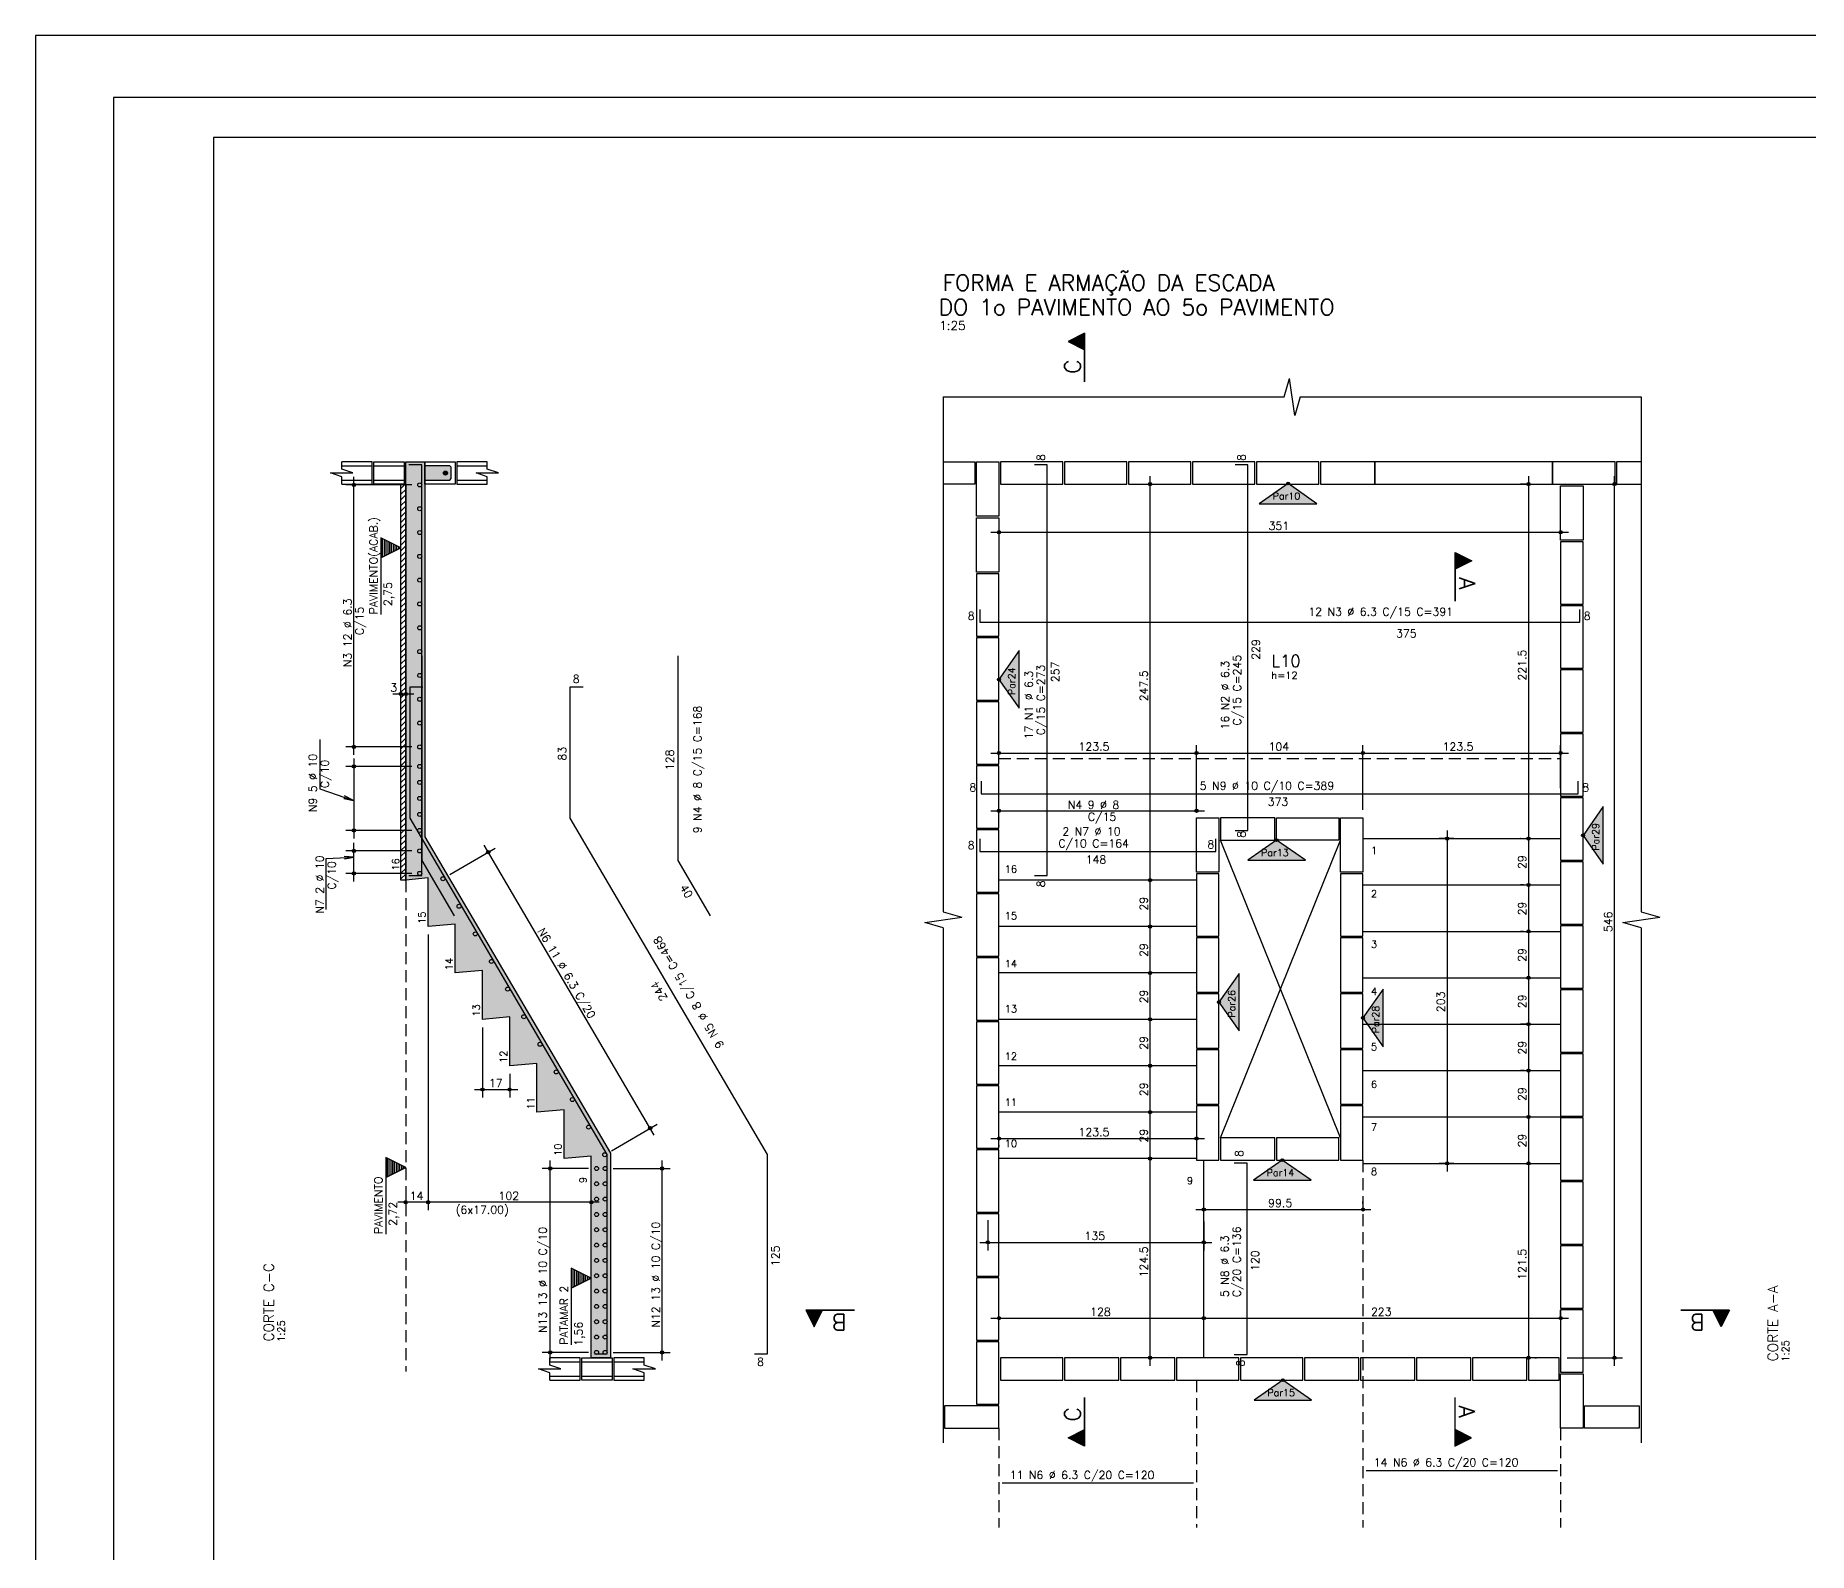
# Model space of a CAD drawing. Extents: x -1.9 to 86.1, y -1.6 to 61.
# Drawn here: x -1.95 to 42.37, y 23.02 to 60.95 of the extents above; entities that cross this region are included whole.
import ezdxf

# ---------------------------------------------------------------- set-up
doc = ezdxf.new("R2010")
doc.units = 0
doc.header["$MEASUREMENT"] = 0
doc.linetypes.add('ESTILO_TQS_0001', pattern=[0.45, 0.3, -0.15])
doc.linetypes.add('HIDDEN', pattern=[9.525, 6.35, -3.175])
doc.layers.get('Defpoints').update_dxf_attribs({"linetype": 'CONTINUOUS'})
for name, color, linetype in [('ARQ_FOLHA', 7, 'CONTINUOUS'), ('PENA_01', 1, 'CONTINUOUS'), ('PENA_02', 2, 'CONTINUOUS'), ('PENA_03', 3, 'CONTINUOUS'), ('PENA_04', 4, 'CONTINUOUS'), ('PENA_05', 5, 'CONTINUOUS'), ('PENA_06', 6, 'CONTINUOUS'), ('PENA_10', 253, 'CONTINUOUS'), ('PENA_23', 50, 'CONTINUOUS')]:
    doc.layers.add(name, color=color, linetype=linetype)
doc.styles.get("Standard").update_dxf_attribs({"font": 'ROMANS.SHX'})

msp = doc.modelspace()

# ---------------------------------------------------------------- linework, layer by layer
at = {"layer": 'ARQ_FOLHA', "color": 1}
for points in [[(0, 0), (84.1, 0), (84.1, 59.4), (0, 59.4)], [(2.5, 1), (83.1, 1), (83.1, 58.4), (2.5, 58.4)]]:
    msp.add_lwpolyline(points, close=True, dxfattribs=at)
at = {"layer": 'Defpoints', "color": 8, "linetype": 'HIDDEN', "ltscale": 100}
msp.add_lwpolyline([(-1.95, 60.95), (-1.95, -1.55), (86.05, -1.55), (86.05, 60.95)], close=True, dxfattribs=at)
at = {"layer": 'PENA_01', "linetype": 'Continuous'}
for p, q in [((20.742, 50.294), (21.534, 50.294)), ((21.534, 50.294), (21.534, 49.734)), ((37.574, 50.294), (37.574, 49.734)), ((38.189, 50.294), (37.574, 50.294)), ((7.455, 49.715), (5.811, 49.715)), ((6.011, 42.963), (6.011, 49.915)), ((21.534, 49.734), (20.742, 49.734)), ((25.913, 39.633), (25.913, 49.934)), ((35.333, 49.734), (35.172, 49.734)), ((35.372, 49.934), (35.372, 40.673)), ((36.174, 49.734), (37.721, 49.734)), ((37.521, 27.694), (37.521, 49.934)), ((37.574, 49.734), (38.189, 49.734)), ((21.934, 48.531), (36.374, 48.531)), ((6.985, 44.487), (7.505, 44.487)), ((7.185, 44.677), (7.185, 44.687)), ((7.305, 44.679), (7.305, 44.687)), ((7.455, 43.163), (5.811, 43.163)), ((21.934, 43.011), (27.274, 43.011)), ((22.134, 42.934), (22.134, 43.211)), ((26.874, 43.011), (31.434, 43.011)), ((27.074, 41.594), (27.074, 43.211)), ((27.074, 41.594), (27.074, 43.211)), ((31.034, 43.011), (36.374, 43.011)), ((31.234, 41.594), (31.234, 43.211)), ((31.234, 41.594), (31.234, 43.211)), ((36.174, 42.134), (36.174, 43.211)), ((7.455, 42.676), (5.811, 42.676)), ((6.011, 42.876), (6.011, 40.876)), ((22.134, 41.704), (22.134, 41.768)), ((27.074, 41.704), (27.074, 41.768)), ((21.934, 41.568), (27.274, 41.568)), ((7.455, 41.076), (5.811, 41.076)), ((33.504, 40.873), (33.138, 40.873)), ((33.338, 41.073), (33.338, 32.553)), ((35.182, 40.873), (35.172, 40.873)), ((35.182, 40.873), (35.172, 40.873)), ((35.372, 41.073), (35.372, 39.513)), ((7.455, 40.563), (5.811, 40.563)), ((6.011, 39.803), (6.011, 40.763)), ((8.407, 39.972), (9.541, 40.636)), ((13.516, 33.461), (9.267, 40.708)), ((7.455, 40.003), (5.811, 40.003)), ((25.913, 38.473), (25.913, 40.033)), ((35.372, 39.913), (35.372, 38.353)), ((35.249, 39.713), (35.172, 39.713)), ((35.249, 39.713), (35.172, 39.713)), ((25.913, 37.313), (25.913, 38.873)), ((35.372, 38.753), (35.372, 37.193)), ((7.865, 38.473), (7.865, 31.582)), ((35.249, 38.553), (35.172, 38.553)), ((35.249, 38.553), (35.172, 38.553)), ((25.913, 36.153), (25.913, 37.713)), ((35.372, 37.593), (35.372, 36.033)), ((35.509, 37.393), (35.572, 37.393)), ((35.509, 37.393), (35.572, 37.393)), ((25.913, 34.993), (25.913, 36.553)), ((35.372, 36.433), (35.372, 34.873)), ((9.225, 36.153), (9.225, 34.4)), ((35.376, 36.233), (35.172, 36.233)), ((35.376, 36.233), (35.172, 36.233)), ((25.913, 33.833), (25.913, 35.393)), ((35.261, 35.073), (35.172, 35.073)), ((35.261, 35.073), (35.172, 35.073)), ((35.372, 35.273), (35.372, 33.713)), ((9.025, 34.6), (10.105, 34.6)), ((9.905, 34.993), (9.905, 34.4)), ((25.913, 32.673), (25.913, 34.233)), ((12.453, 33.07), (13.587, 33.735)), ((35.372, 34.113), (35.372, 32.553)), ((35.56, 33.913), (35.572, 33.913)), ((35.56, 33.913), (35.572, 33.913)), ((21.934, 33.374), (27.274, 33.374)), ((27.074, 33.314), (27.074, 33.174)), ((10.918, 27.829), (10.918, 32.825)), ((13.715, 27.829), (13.715, 32.825)), ((22.134, 33.204), (22.134, 33.174)), ((25.913, 27.694), (25.913, 33.073)), ((35.372, 32.953), (35.372, 27.694)), ((11.875, 32.625), (10.718, 32.625)), ((12.49, 32.625), (13.915, 32.625)), ((33.504, 32.753), (33.138, 32.753)), ((35.496, 32.753), (35.572, 32.753)), ((35.496, 32.753), (35.572, 32.753)), ((7.305, 32.028), (7.305, 31.582)), ((7.865, 32.065), (7.865, 31.582)), ((11.945, 31.471), (11.945, 31.982)), ((8.065, 31.782), (7.105, 31.782)), ((12.145, 31.782), (7.665, 31.782)), ((27.054, 31.6), (31.434, 31.6)), ((27.254, 31.704), (27.254, 31.8)), ((31.234, 31.747), (31.234, 31.8)), ((21.854, 31.334), (21.854, 30.578)), ((27.254, 31.304), (27.254, 30.578)), ((21.654, 30.778), (27.454, 30.778)), ((21.934, 28.883), (27.454, 28.883)), ((22.134, 28.534), (22.134, 29.083)), ((27.054, 28.883), (36.374, 28.883)), ((27.254, 28.735), (27.254, 29.083)), ((27.254, 28.735), (27.254, 29.083)), ((36.174, 28.934), (36.174, 29.083)), ((11.875, 28.029), (10.718, 28.029)), ((12.49, 28.029), (13.915, 28.029)), ((35.534, 27.894), (35.572, 27.894)), ((36.334, 27.894), (37.721, 27.894))]:
    msp.add_line(p, q, dxfattribs=at)
at = {"layer": 'PENA_01', "linetype": 'ESTILO_TQS_0001'}
for p, q in [((22.134, 42.874), (36.174, 42.874)), ((7.305, 39.833), (7.305, 27.549)), ((31.234, 32.835), (31.234, 23.649)), ((27.074, 27.335), (27.074, 23.649)), ((22.134, 26.135), (22.134, 23.649)), ((36.174, 26.135), (36.174, 23.649))]:
    msp.add_line(p, q, dxfattribs=at)
at = {"layer": 'PENA_01', "linetype": 'Continuous'}
for points in [[(12.425, 33.004), (12.425, 27.894), (11.945, 27.894), (11.945, 32.933), (11.265, 32.873), (11.265, 34.093), (10.585, 34.033), (10.585, 35.253), (9.905, 35.193), (9.905, 36.413), (9.225, 36.353), (9.225, 37.573), (8.545, 37.513), (8.545, 38.733), (7.865, 38.673), (7.865, 39.893), (7.305, 39.833), (7.305, 50.294), (7.785, 50.294), (7.785, 40.919), (12.425, 33.004)], [(22.134, 50.294), (22.134, 48.934), (21.574, 48.934), (21.574, 50.294), (22.134, 50.294)], [(22.174, 49.734), (23.734, 49.734), (23.734, 50.294), (22.174, 50.294), (22.174, 49.734)], [(23.774, 49.734), (25.334, 49.734), (25.334, 50.294), (23.774, 50.294), (23.774, 49.734)], [(25.374, 49.734), (26.934, 49.734), (26.934, 50.294), (25.374, 50.294), (25.374, 49.734)], [(26.974, 49.734), (28.534, 49.734), (28.534, 50.294), (26.974, 50.294), (26.974, 49.734)], [(28.574, 49.734), (30.134, 49.734), (30.134, 50.294), (28.574, 50.294), (28.574, 49.734)], [(30.174, 49.734), (31.534, 49.734), (31.534, 50.294), (30.174, 50.294), (30.174, 49.734)], [(31.534, 49.734), (35.974, 49.734), (35.974, 50.294), (31.534, 50.294), (31.534, 49.734)], [(35.974, 49.734), (37.534, 49.734), (37.534, 50.294), (35.974, 50.294), (35.974, 49.734)], [(36.174, 48.334), (36.174, 49.694), (36.734, 49.694), (36.734, 48.334), (36.174, 48.334)], [(22.134, 48.894), (22.134, 47.534), (21.574, 47.534), (21.574, 48.894), (22.134, 48.894)], [(36.734, 46.734), (36.734, 48.294), (36.174, 48.294), (36.174, 46.734), (36.734, 46.734)], [(22.134, 45.934), (22.134, 47.494), (21.574, 47.494), (21.574, 45.934), (22.134, 45.934)], [(36.734, 45.134), (36.734, 46.694), (36.174, 46.694), (36.174, 45.134), (36.734, 45.134)], [(22.134, 44.334), (22.134, 45.894), (21.574, 45.894), (21.574, 44.334), (22.134, 44.334)], [(36.734, 43.534), (36.734, 45.094), (36.174, 45.094), (36.174, 43.534), (36.734, 43.534)], [(22.134, 42.734), (22.134, 44.294), (21.574, 44.294), (21.574, 42.734), (22.134, 42.734)], [(36.734, 41.934), (36.734, 43.494), (36.174, 43.494), (36.174, 41.934), (36.734, 41.934)], [(22.134, 41.134), (22.134, 42.694), (21.574, 42.694), (21.574, 41.134), (22.134, 41.134)], [(36.734, 40.334), (36.734, 41.894), (36.174, 41.894), (36.174, 40.334), (36.734, 40.334)], [(27.634, 41.394), (27.634, 40.034), (27.074, 40.034), (27.074, 41.394), (27.634, 41.394)], [(29.034, 41.394), (27.674, 41.394), (27.674, 40.834), (29.034, 40.834), (29.034, 41.394)], [(29.074, 41.394), (30.634, 41.394), (30.634, 40.834), (29.074, 40.834), (29.074, 41.394)], [(31.234, 41.394), (31.234, 40.034), (30.674, 40.034), (30.674, 41.394), (31.234, 41.394)], [(22.134, 39.534), (22.134, 41.094), (21.574, 41.094), (21.574, 39.534), (22.134, 39.534)], [(27.634, 38.434), (27.634, 39.994), (27.074, 39.994), (27.074, 38.434), (27.634, 38.434)], [(31.234, 38.434), (31.234, 39.994), (30.674, 39.994), (30.674, 38.434), (31.234, 38.434)], [(36.734, 38.734), (36.734, 40.294), (36.174, 40.294), (36.174, 38.734), (36.734, 38.734)], [(22.134, 37.934), (22.134, 39.494), (21.574, 39.494), (21.574, 37.934), (22.134, 37.934)], [(36.734, 37.134), (36.734, 38.694), (36.174, 38.694), (36.174, 37.134), (36.734, 37.134)], [(27.634, 37.034), (27.634, 38.394), (27.074, 38.394), (27.074, 37.034), (27.634, 37.034)], [(31.234, 37.034), (31.234, 38.394), (30.674, 38.394), (30.674, 37.034), (31.234, 37.034)], [(22.134, 36.334), (22.134, 37.894), (21.574, 37.894), (21.574, 36.334), (22.134, 36.334)], [(27.634, 35.634), (27.634, 36.994), (27.074, 36.994), (27.074, 35.634), (27.634, 35.634)], [(31.234, 35.634), (31.234, 36.994), (30.674, 36.994), (30.674, 35.634), (31.234, 35.634)], [(36.734, 35.534), (36.734, 37.094), (36.174, 37.094), (36.174, 35.534), (36.734, 35.534)], [(22.134, 34.734), (22.134, 36.294), (21.574, 36.294), (21.574, 34.734), (22.134, 34.734)], [(27.634, 34.234), (27.634, 35.594), (27.074, 35.594), (27.074, 34.234), (27.634, 34.234)], [(31.234, 34.234), (31.234, 35.594), (30.674, 35.594), (30.674, 34.234), (31.234, 34.234)], [(36.734, 33.934), (36.734, 35.494), (36.174, 35.494), (36.174, 33.934), (36.734, 33.934)], [(22.134, 33.134), (22.134, 34.694), (21.574, 34.694), (21.574, 33.134), (22.134, 33.134)], [(27.634, 32.834), (27.634, 34.194), (27.074, 34.194), (27.074, 32.834), (27.634, 32.834)], [(31.234, 32.834), (31.234, 34.194), (30.674, 34.194), (30.674, 32.834), (31.234, 32.834)], [(36.734, 32.334), (36.734, 33.894), (36.174, 33.894), (36.174, 32.334), (36.734, 32.334)], [(29.034, 33.394), (27.674, 33.394), (27.674, 32.834), (29.034, 32.834), (29.034, 33.394)], [(29.074, 32.834), (30.634, 32.834), (30.634, 33.394), (29.074, 33.394), (29.074, 32.834)], [(22.134, 31.534), (22.134, 33.094), (21.574, 33.094), (21.574, 31.534), (22.134, 31.534)], [(36.734, 30.734), (36.734, 32.294), (36.174, 32.294), (36.174, 30.734), (36.734, 30.734)], [(22.134, 29.934), (22.134, 31.494), (21.574, 31.494), (21.574, 29.934), (22.134, 29.934)], [(36.734, 29.134), (36.734, 30.694), (36.174, 30.694), (36.174, 29.134), (36.734, 29.134)], [(22.134, 28.334), (22.134, 29.894), (21.574, 29.894), (21.574, 28.334), (22.134, 28.334)], [(36.734, 27.534), (36.734, 29.094), (36.174, 29.094), (36.174, 27.534), (36.734, 27.534)], [(22.134, 26.734), (22.134, 28.294), (21.574, 28.294), (21.574, 26.734), (22.134, 26.734)], [(22.174, 27.334), (23.734, 27.334), (23.734, 27.894), (22.174, 27.894), (22.174, 27.334)], [(23.774, 27.334), (25.134, 27.334), (25.134, 27.894), (23.774, 27.894), (23.774, 27.334)], [(25.174, 27.334), (26.534, 27.334), (26.534, 27.894), (25.174, 27.894), (25.174, 27.334)], [(26.574, 27.334), (28.134, 27.334), (28.134, 27.894), (26.574, 27.894), (26.574, 27.334)], [(28.174, 27.334), (29.734, 27.334), (29.734, 27.894), (28.174, 27.894), (28.174, 27.334)], [(29.774, 27.334), (31.134, 27.334), (31.134, 27.894), (29.774, 27.894), (29.774, 27.334)], [(31.174, 27.334), (32.534, 27.334), (32.534, 27.894), (31.174, 27.894), (31.174, 27.334)], [(32.574, 27.334), (33.934, 27.334), (33.934, 27.894), (32.574, 27.894), (32.574, 27.334)], [(33.974, 27.334), (35.334, 27.334), (35.334, 27.894), (33.974, 27.894), (33.974, 27.334)], [(35.374, 27.334), (36.134, 27.334), (36.134, 27.894), (35.374, 27.894), (35.374, 27.334)], [(36.174, 26.134), (36.174, 27.494), (36.734, 27.494), (36.734, 26.134), (36.174, 26.134)], [(22.134, 26.694), (20.774, 26.694), (20.774, 26.134), (22.134, 26.134), (22.134, 26.694)], [(38.134, 26.134), (36.774, 26.134), (36.774, 26.694), (38.134, 26.694), (38.134, 26.134)]]:
    msp.add_lwpolyline(points, dxfattribs=at)
at = {"layer": 'PENA_02', "linetype": 'Continuous'}
for points in [[(5.705, 49.734), (5.705, 49.92), (5.425, 50.014), (5.985, 50.014), (5.705, 50.107), (5.705, 50.294)], [(9.345, 49.734), (9.345, 49.92), (9.065, 50.014), (9.625, 50.014), (9.345, 50.107), (9.345, 50.294)], [(10.905, 27.334), (10.905, 27.52), (10.625, 27.614), (11.185, 27.614), (10.905, 27.707), (10.905, 27.894)], [(13.265, 27.334), (13.265, 27.52), (12.985, 27.614), (13.545, 27.614), (13.265, 27.707), (13.265, 27.894)]]:
    msp.add_lwpolyline(points, dxfattribs=at)
for centre, radius in [((6.011, 49.715), 0.0416), ((6.011, 49.715), 0.0208), ((25.913, 49.734), 0.04), ((25.913, 49.734), 0.02), ((35.372, 49.734), 0.04), ((35.372, 49.734), 0.02), ((37.521, 49.734), 0.04), ((37.521, 49.734), 0.02), ((22.134, 48.531), 0.04), ((22.134, 48.531), 0.02), ((36.174, 48.531), 0.04), ((36.174, 48.531), 0.02), ((7.185, 44.487), 0.04), ((7.185, 44.487), 0.02), ((7.305, 44.487), 0.04), ((7.305, 44.487), 0.02), ((6.011, 43.163), 0.0416), ((6.011, 43.163), 0.0208), ((22.134, 43.011), 0.04), ((22.134, 43.011), 0.02), ((27.074, 43.011), 0.04), ((27.074, 43.011), 0.04), ((27.074, 43.011), 0.02), ((27.074, 43.011), 0.02), ((31.234, 43.011), 0.04), ((31.234, 43.011), 0.04), ((31.234, 43.011), 0.02), ((31.234, 43.011), 0.02), ((36.174, 43.011), 0.04), ((36.174, 43.011), 0.02), ((6.011, 42.676), 0.0416), ((6.011, 42.676), 0.0208), ((22.134, 41.568), 0.0416), ((22.134, 41.568), 0.0208), ((27.074, 41.568), 0.0416), ((27.074, 41.568), 0.0208), ((6.011, 41.076), 0.0416), ((6.011, 41.076), 0.0208), ((33.338, 40.873), 0.04), ((33.338, 40.873), 0.02), ((35.372, 40.873), 0.04), ((35.372, 40.873), 0.04), ((35.372, 40.873), 0.02), ((35.372, 40.873), 0.02), ((6.011, 40.563), 0.0416), ((6.011, 40.563), 0.0208), ((9.369, 40.535), 0.0416), ((9.369, 40.535), 0.0208), ((6.011, 40.003), 0.0416), ((6.011, 40.003), 0.0208), ((25.913, 39.833), 0.04), ((25.913, 39.833), 0.04), ((25.913, 39.833), 0.02), ((25.913, 39.833), 0.02), ((35.372, 39.713), 0.04), ((35.372, 39.713), 0.04), ((35.372, 39.713), 0.02), ((35.372, 39.713), 0.02), ((25.913, 38.673), 0.04), ((25.913, 38.673), 0.04), ((25.913, 38.673), 0.02), ((25.913, 38.673), 0.02), ((35.372, 38.553), 0.04), ((35.372, 38.553), 0.04), ((35.372, 38.553), 0.02), ((35.372, 38.553), 0.02), ((25.913, 37.513), 0.04), ((25.913, 37.513), 0.04), ((25.913, 37.513), 0.02), ((25.913, 37.513), 0.02), ((35.372, 37.393), 0.04), ((35.372, 37.393), 0.04), ((35.372, 37.393), 0.02), ((35.372, 37.393), 0.02), ((25.913, 36.353), 0.04), ((25.913, 36.353), 0.04), ((25.913, 36.353), 0.02), ((25.913, 36.353), 0.02), ((35.372, 36.233), 0.04), ((35.372, 36.233), 0.04), ((35.372, 36.233), 0.02), ((35.372, 36.233), 0.02), ((25.913, 35.193), 0.04), ((25.913, 35.193), 0.04), ((25.913, 35.193), 0.02), ((25.913, 35.193), 0.02), ((35.372, 35.073), 0.04), ((35.372, 35.073), 0.04), ((35.372, 35.073), 0.02), ((35.372, 35.073), 0.02), ((9.225, 34.6), 0.04), ((9.225, 34.6), 0.02), ((9.905, 34.6), 0.04), ((9.905, 34.6), 0.02), ((25.913, 34.033), 0.04), ((25.913, 34.033), 0.04), ((25.913, 34.033), 0.02), ((25.913, 34.033), 0.02), ((35.372, 33.913), 0.04), ((35.372, 33.913), 0.04), ((35.372, 33.913), 0.02), ((35.372, 33.913), 0.02), ((13.415, 33.634), 0.0416), ((13.415, 33.634), 0.0208), ((22.134, 33.374), 0.04), ((22.134, 33.374), 0.02), ((27.074, 33.374), 0.04), ((27.074, 33.374), 0.02), ((25.913, 32.873), 0.04), ((25.913, 32.873), 0.04), ((25.913, 32.873), 0.02), ((25.913, 32.873), 0.02), ((10.918, 32.625), 0.0416), ((10.918, 32.625), 0.0208), ((13.715, 32.625), 0.0416), ((13.715, 32.625), 0.0208), ((33.338, 32.753), 0.04), ((33.338, 32.753), 0.02), ((35.372, 32.753), 0.04), ((35.372, 32.753), 0.04), ((35.372, 32.753), 0.02), ((35.372, 32.753), 0.02), ((7.305, 31.782), 0.04), ((7.305, 31.782), 0.02), ((7.865, 31.782), 0.04), ((7.865, 31.782), 0.04), ((7.865, 31.782), 0.02), ((7.865, 31.782), 0.02), ((11.945, 31.782), 0.04), ((11.945, 31.782), 0.02), ((27.254, 31.6), 0.04), ((27.254, 31.6), 0.02), ((31.234, 31.6), 0.04), ((31.234, 31.6), 0.02), ((21.854, 30.778), 0.04), ((21.854, 30.778), 0.02), ((27.254, 30.778), 0.04), ((27.254, 30.778), 0.02), ((22.134, 28.883), 0.04), ((22.134, 28.883), 0.02), ((27.254, 28.883), 0.04), ((27.254, 28.883), 0.04), ((27.254, 28.883), 0.02), ((27.254, 28.883), 0.02), ((36.174, 28.883), 0.04), ((36.174, 28.883), 0.02), ((10.918, 28.029), 0.0416), ((10.918, 28.029), 0.0208), ((13.715, 28.029), 0.0416), ((13.715, 28.029), 0.0208), ((25.913, 27.894), 0.04), ((35.372, 27.894), 0.04), ((37.521, 27.894), 0.04), ((25.913, 27.894), 0.02), ((35.372, 27.894), 0.02), ((37.521, 27.894), 0.02)]:
    msp.add_circle(centre, radius, dxfattribs=at)
at = {"layer": 'PENA_03', "linetype": 'Continuous'}
for p, q in [((29.265, 51.912), (29.399, 52.373)), ((29.532, 51.45), (29.399, 52.373)), ((20.742, 51.912), (29.265, 51.912)), ((20.742, 51.912), (20.742, 39.039)), ((29.665, 51.912), (29.532, 51.45)), ((29.665, 51.912), (38.189, 51.912)), ((38.189, 51.912), (38.189, 39.039)), ((6.465, 50.294), (5.705, 50.294)), ((5.705, 50.194), (6.465, 50.194)), ((6.465, 49.734), (6.465, 50.294)), ((6.505, 50.194), (7.265, 50.194)), ((9.345, 50.294), (8.585, 50.294)), ((8.585, 50.294), (8.585, 49.734)), ((8.585, 50.194), (9.345, 50.194)), ((5.705, 49.834), (6.465, 49.834)), ((5.705, 49.734), (6.465, 49.734)), ((6.505, 49.834), (7.265, 49.834)), ((7.185, 49.625), (7.294, 49.734)), ((8.585, 49.834), (9.345, 49.834)), ((8.585, 49.734), (9.345, 49.734)), ((7.185, 49.483), (7.305, 49.603)), ((7.185, 49.342), (7.305, 49.462)), ((7.185, 49.2), (7.305, 49.32)), ((7.185, 49.059), (7.305, 49.179)), ((7.185, 48.917), (7.305, 49.037)), ((7.185, 48.776), (7.305, 48.896)), ((7.185, 48.635), (7.305, 48.755)), ((6.685, 48.394), (6.685, 46.474)), ((7.185, 48.144), (6.685, 48.394)), ((6.729, 47.916), (6.729, 48.371)), ((6.774, 47.938), (6.774, 48.349)), ((6.819, 47.96), (6.819, 48.327)), ((7.185, 48.493), (7.305, 48.613)), ((7.185, 48.352), (7.305, 48.472)), ((7.185, 48.21), (7.305, 48.33)), ((7.185, 48.144), (6.685, 47.894)), ((6.863, 47.983), (6.863, 48.304)), ((6.908, 48.005), (6.908, 48.282)), ((6.952, 48.027), (6.952, 48.26)), ((6.997, 48.05), (6.997, 48.237)), ((7.042, 48.072), (7.042, 48.215)), ((7.086, 48.094), (7.086, 48.193)), ((7.131, 48.116), (7.131, 48.171)), ((7.185, 48.069), (7.305, 48.189)), ((7.185, 47.927), (7.305, 48.047)), ((7.185, 47.786), (7.305, 47.906)), ((7.185, 47.645), (7.305, 47.765)), ((7.185, 47.503), (7.305, 47.623)), ((7.185, 47.362), (7.305, 47.482)), ((7.185, 47.22), (7.305, 47.34)), ((7.185, 47.079), (7.305, 47.199)), ((7.185, 46.938), (7.305, 47.058)), ((7.185, 46.796), (7.305, 46.916)), ((7.185, 46.655), (7.305, 46.775)), ((7.185, 46.513), (7.305, 46.633)), ((7.185, 46.372), (7.305, 46.492)), ((7.185, 46.23), (7.305, 46.35)), ((7.185, 46.089), (7.305, 46.209)), ((7.185, 45.948), (7.305, 46.068)), ((7.185, 45.806), (7.305, 45.926)), ((7.185, 45.665), (7.305, 45.785)), ((7.185, 45.523), (7.305, 45.643)), ((7.185, 45.382), (7.305, 45.502)), ((7.185, 45.24), (7.305, 45.36)), ((7.185, 45.099), (7.305, 45.219)), ((7.185, 44.958), (7.305, 45.078)), ((7.185, 44.816), (7.305, 44.936)), ((7.185, 44.675), (7.305, 44.795)), ((7.185, 44.533), (7.305, 44.653)), ((7.185, 44.392), (7.305, 44.512)), ((7.185, 44.25), (7.305, 44.37)), ((7.185, 44.109), (7.305, 44.229)), ((7.185, 43.968), (7.305, 44.088)), ((7.185, 43.826), (7.305, 43.946)), ((7.185, 43.685), (7.305, 43.805)), ((7.185, 43.543), (7.305, 43.663)), ((7.185, 43.402), (7.305, 43.522)), ((7.185, 43.261), (7.305, 43.381)), ((7.185, 43.119), (7.305, 43.239)), ((7.185, 42.978), (7.305, 43.098)), ((7.185, 42.836), (7.305, 42.956)), ((7.185, 42.695), (7.305, 42.815)), ((7.185, 42.553), (7.305, 42.673)), ((7.185, 42.412), (7.305, 42.532)), ((7.185, 42.271), (7.305, 42.391)), ((7.185, 42.129), (7.305, 42.249)), ((7.185, 41.988), (7.305, 42.108)), ((7.185, 41.846), (7.305, 41.966)), ((7.185, 41.705), (7.305, 41.825)), ((7.185, 41.563), (7.305, 41.683)), ((7.185, 41.422), (7.305, 41.542)), ((7.185, 41.281), (7.305, 41.401)), ((7.185, 41.139), (7.305, 41.259)), ((7.185, 40.998), (7.305, 41.118)), ((7.185, 40.856), (7.305, 40.976)), ((7.185, 40.715), (7.305, 40.835)), ((30.674, 33.394), (27.674, 40.834)), ((27.674, 33.394), (30.674, 40.832)), ((31.234, 40.873), (36.174, 40.873)), ((7.185, 40.574), (7.305, 40.694)), ((7.185, 40.432), (7.305, 40.552)), ((7.185, 40.291), (7.305, 40.411)), ((7.185, 40.149), (7.305, 40.269)), ((7.185, 40.008), (7.305, 40.128)), ((7.185, 39.866), (7.305, 39.986)), ((7.293, 39.833), (7.305, 39.845)), ((27.074, 39.833), (22.134, 39.833)), ((31.234, 39.713), (36.174, 39.713)), ((20.742, 39.039), (21.204, 38.905)), ((38.189, 39.039), (38.651, 38.905)), ((20.28, 38.772), (21.204, 38.905)), ((20.742, 38.639), (20.28, 38.772)), ((20.742, 38.639), (20.742, 25.765)), ((27.074, 38.673), (22.134, 38.673)), ((37.727, 38.772), (38.651, 38.905)), ((38.189, 38.639), (37.727, 38.772)), ((38.189, 38.639), (38.189, 25.765)), ((31.234, 38.553), (36.174, 38.553)), ((27.074, 37.513), (22.134, 37.513)), ((31.234, 37.393), (36.174, 37.393)), ((27.074, 36.353), (22.134, 36.353)), ((31.234, 36.233), (36.174, 36.233)), ((27.074, 35.193), (22.134, 35.193)), ((31.234, 35.073), (36.174, 35.073)), ((27.074, 34.033), (22.134, 34.033)), ((31.234, 33.913), (36.174, 33.913)), ((6.805, 32.902), (6.805, 30.982)), ((7.305, 32.652), (6.805, 32.902)), ((6.849, 32.424), (6.849, 32.879)), ((6.894, 32.446), (6.894, 32.857)), ((6.939, 32.469), (6.939, 32.835)), ((6.983, 32.491), (6.983, 32.812)), ((27.074, 32.873), (22.134, 32.873)), ((27.254, 27.895), (27.254, 32.835)), ((7.305, 32.652), (6.805, 32.402)), ((7.028, 32.513), (7.028, 32.79)), ((7.072, 32.535), (7.072, 32.768)), ((7.117, 32.558), (7.117, 32.746)), ((7.162, 32.58), (7.162, 32.723)), ((7.206, 32.602), (7.206, 32.701)), ((7.251, 32.625), (7.251, 32.679)), ((31.234, 32.753), (36.174, 32.753)), ((11.445, 30.137), (11.445, 28.217)), ((11.945, 29.887), (11.445, 30.137)), ((11.945, 29.887), (11.445, 29.637)), ((11.489, 29.659), (11.489, 30.114)), ((11.534, 29.681), (11.534, 30.092)), ((11.579, 29.703), (11.579, 30.07)), ((11.623, 29.726), (11.623, 30.047)), ((11.668, 29.748), (11.668, 30.025)), ((11.712, 29.77), (11.712, 30.003)), ((11.757, 29.793), (11.757, 29.98)), ((11.802, 29.815), (11.802, 29.958)), ((11.846, 29.837), (11.846, 29.936)), ((11.891, 29.86), (11.891, 29.914)), ((11.665, 27.894), (10.905, 27.894)), ((10.905, 27.794), (11.665, 27.794)), ((11.665, 27.334), (11.665, 27.894)), ((11.705, 27.794), (12.465, 27.794)), ((13.265, 27.894), (12.505, 27.894)), ((12.505, 27.894), (12.505, 27.334)), ((12.505, 27.794), (13.265, 27.794)), ((10.905, 27.434), (11.665, 27.434)), ((10.905, 27.334), (11.665, 27.334)), ((11.705, 27.434), (12.465, 27.434)), ((12.505, 27.434), (13.265, 27.434)), ((12.505, 27.334), (13.265, 27.334))]:
    msp.add_line(p, q, dxfattribs=at)
for points in [[(24.274, 53.505), (23.865, 53.3), (24.274, 53.096), (24.274, 53.505)], [(7.265, 50.294), (7.265, 49.734), (6.505, 49.734), (6.505, 50.294), (7.265, 50.294)], [(8.545, 50.294), (8.545, 49.734), (7.785, 49.734), (7.785, 50.294), (8.545, 50.294)], [(7.785, 49.834), (8.405, 49.834), (8.445, 49.874), (8.445, 50.154), (8.405, 50.194), (7.785, 50.194)], [(7.305, 39.833), (7.185, 39.833), (7.185, 49.734), (7.305, 49.734), (7.305, 39.833)], [(8.298, 49.961), (8.288, 49.962), (8.278, 49.966), (8.269, 49.971), (8.261, 49.978), (8.255, 49.986), (8.251, 49.996), (8.249, 50.006), (8.249, 50.016), (8.251, 50.027), (8.255, 50.036), (8.261, 50.045), (8.269, 50.052), (8.278, 50.057), (8.288, 50.06), (8.298, 50.061), (8.309, 50.06), (8.319, 50.057), (8.328, 50.052), (8.336, 50.045), (8.342, 50.036), (8.346, 50.027), (8.348, 50.016), (8.348, 50.006), (8.346, 49.996), (8.342, 49.986), (8.336, 49.978), (8.328, 49.971), (8.319, 49.966), (8.309, 49.962), (8.298, 49.961)], [(6.685, 47.894), (7.185, 48.144), (6.685, 48.394), (6.685, 47.894)], [(33.538, 48.019), (33.947, 47.815), (33.538, 47.61), (33.538, 48.019)], [(5.159, 43.35), (5.159, 42.115), (6.003, 41.827), (5.758, 41.876), (6.003, 41.827), (5.779, 41.938)], [(5.319, 39.099), (5.319, 40.375), (6.019, 40.406), (5.773, 40.363), (6.019, 40.406), (5.77, 40.428)], [(6.805, 32.402), (7.305, 32.652), (6.805, 32.902), (6.805, 32.402)], [(11.445, 29.637), (11.945, 29.887), (11.445, 30.137), (11.445, 29.637)], [(17.309, 29.08), (17.514, 28.671), (17.719, 29.08), (17.309, 29.08)], [(40.39, 29.08), (40.186, 28.671), (39.981, 29.08), (40.39, 29.08)], [(12.465, 27.894), (12.465, 27.334), (11.705, 27.334), (11.705, 27.894), (12.465, 27.894)], [(24.274, 25.688), (23.865, 25.893), (24.274, 26.097), (24.274, 25.688)], [(33.536, 25.688), (33.945, 25.893), (33.536, 26.097), (33.536, 25.688)]]:
    msp.add_lwpolyline(points, dxfattribs=at)
for centre in [(7.655, 49.715), (8.298, 50.011), (7.655, 49.119), (7.655, 48.524), (7.655, 47.928), (7.655, 47.333), (7.655, 46.737), (7.655, 46.141), (7.655, 45.546), (7.655, 44.95), (7.655, 44.355), (7.655, 43.759), (7.655, 43.163), (7.655, 42.676), (7.655, 42.276), (7.655, 41.876), (7.655, 41.476), (7.655, 41.076), (7.655, 40.563), (7.655, 40.003), (8.235, 39.87), (8.639, 39.18), (9.044, 38.49), (9.044, 38.49), (9.448, 37.8), (9.853, 37.11), (10.258, 36.42), (10.662, 35.73), (11.067, 35.039), (11.471, 34.349), (11.876, 33.659), (12.281, 32.969), (12.075, 32.625), (12.29, 32.625), (12.075, 32.242), (12.29, 32.242), (12.075, 31.859), (12.075, 31.475), (12.29, 31.859), (12.29, 31.475), (12.075, 31.092), (12.29, 31.093), (12.075, 30.709), (12.29, 30.709), (12.075, 30.326), (12.29, 30.327), (12.075, 29.943), (12.29, 29.943), (12.075, 29.559), (12.29, 29.561), (12.075, 29.176), (12.075, 28.793), (12.29, 29.176), (12.29, 28.795), (12.075, 28.41), (12.29, 28.41), (12.075, 28.029), (12.29, 28.029)]:
    msp.add_circle(centre, 0.05, dxfattribs=at)
for points in [[(8.298, 49.961), (8.249, 50.016), (8.251, 50.027)], [(8.298, 49.961), (8.249, 50.006), (8.249, 50.016)], [(8.298, 49.961), (8.251, 49.996), (8.249, 50.006)], [(8.298, 49.961), (8.251, 50.027), (8.255, 50.036)], [(8.298, 49.961), (8.255, 49.986), (8.251, 49.996)], [(8.298, 49.961), (8.255, 50.036), (8.261, 50.045)], [(8.298, 49.961), (8.261, 49.978), (8.255, 49.986)], [(8.298, 49.961), (8.261, 50.045), (8.269, 50.052)], [(8.298, 49.961), (8.269, 49.971), (8.261, 49.978)], [(8.298, 49.961), (8.269, 50.052), (8.278, 50.057)], [(8.298, 49.961), (8.278, 49.966), (8.269, 49.971)], [(8.298, 49.961), (8.278, 50.057), (8.288, 50.06)], [(8.298, 49.961), (8.288, 49.962), (8.278, 49.966)], [(8.298, 49.961), (8.288, 50.06), (8.298, 50.061)], [(8.298, 49.961), (8.298, 50.061), (8.309, 50.06)], [(8.298, 49.961), (8.309, 50.06), (8.319, 50.057)], [(8.298, 49.961), (8.319, 50.057), (8.328, 50.052)], [(8.298, 49.961), (8.328, 50.052), (8.336, 50.045)], [(8.298, 49.961), (8.336, 50.045), (8.342, 50.036)], [(8.298, 49.961), (8.342, 50.036), (8.346, 50.027)], [(8.298, 49.961), (8.346, 50.027), (8.348, 50.016)], [(8.298, 49.961), (8.348, 50.016), (8.348, 50.006)], [(8.298, 49.961), (8.348, 50.006), (8.346, 49.996)], [(8.298, 49.961), (8.346, 49.996), (8.342, 49.986)], [(8.298, 49.961), (8.342, 49.986), (8.336, 49.978)], [(8.298, 49.961), (8.336, 49.978), (8.328, 49.971)], [(8.298, 49.961), (8.328, 49.971), (8.319, 49.966)], [(8.298, 49.961), (8.319, 49.966), (8.309, 49.962)], [(8.298, 49.961), (8.309, 49.962), (8.298, 49.961)]]:
    msp.add_solid(points, dxfattribs=at)
at = {"layer": 'PENA_04', "linetype": 'Continuous'}
for p, q in [((24.276, 53.508), (23.861, 53.3)), ((23.861, 53.3), (24.274, 53.094)), ((24.274, 53.505), (23.865, 53.3)), ((23.865, 53.3), (24.274, 53.096)), ((23.893, 53.314), (23.893, 53.286)), ((23.925, 53.33), (23.925, 53.27)), ((23.957, 53.346), (23.957, 53.254)), ((23.989, 53.362), (23.989, 53.238)), ((24.021, 53.378), (24.021, 53.222)), ((24.053, 53.394), (24.052, 53.206)), ((24.084, 53.41), (24.084, 53.19)), ((24.116, 53.426), (24.116, 53.174)), ((24.148, 53.442), (24.148, 53.159)), ((24.18, 53.458), (24.18, 53.143)), ((24.212, 53.474), (24.212, 53.127)), ((24.244, 53.49), (24.244, 53.111)), ((24.274, 53.505), (24.274, 52.292)), ((24.276, 52.292), (24.276, 53.508)), ((33.536, 46.806), (33.536, 48.022)), ((33.536, 48.022), (33.951, 47.815)), ((33.538, 48.019), (33.538, 46.806)), ((33.538, 48.019), (33.947, 47.815)), ((33.568, 48.004), (33.568, 47.625)), ((33.6, 47.988), (33.6, 47.641)), ((33.632, 47.972), (33.632, 47.657)), ((33.663, 47.956), (33.663, 47.673)), ((33.695, 47.94), (33.695, 47.689)), ((33.727, 47.925), (33.727, 47.705)), ((33.759, 47.909), (33.759, 47.721)), ((33.791, 47.893), (33.791, 47.737)), ((33.823, 47.877), (33.823, 47.753)), ((33.947, 47.815), (33.538, 47.61)), ((33.951, 47.815), (33.538, 47.608)), ((33.855, 47.861), (33.855, 47.769)), ((33.887, 47.845), (33.887, 47.785)), ((33.919, 47.829), (33.919, 47.801)), ((18.523, 29.082), (17.307, 29.082)), ((17.307, 29.082), (17.514, 28.667)), ((17.309, 29.08), (18.523, 29.08)), ((17.309, 29.08), (17.514, 28.671)), ((17.324, 29.05), (17.703, 29.05)), ((17.34, 29.018), (17.688, 29.018)), ((17.356, 28.986), (17.672, 28.986)), ((17.372, 28.954), (17.656, 28.954)), ((17.388, 28.922), (17.64, 28.922)), ((17.404, 28.89), (17.624, 28.89)), ((17.42, 28.858), (17.608, 28.858)), ((17.436, 28.826), (17.592, 28.826)), ((17.514, 28.671), (17.719, 29.08)), ((17.514, 28.667), (17.721, 29.08)), ((39.177, 29.082), (40.393, 29.082)), ((40.39, 29.08), (39.177, 29.08)), ((40.186, 28.667), (39.979, 29.08)), ((40.186, 28.671), (39.981, 29.08)), ((40.375, 29.05), (39.996, 29.05)), ((40.359, 29.018), (40.012, 29.018)), ((40.343, 28.986), (40.028, 28.986)), ((40.327, 28.954), (40.044, 28.954)), ((40.311, 28.922), (40.06, 28.922)), ((40.295, 28.89), (40.076, 28.89)), ((40.279, 28.858), (40.092, 28.858)), ((40.263, 28.826), (40.108, 28.826)), ((40.393, 29.082), (40.186, 28.667)), ((40.39, 29.08), (40.186, 28.671)), ((17.452, 28.794), (17.576, 28.794)), ((17.468, 28.763), (17.56, 28.763)), ((17.484, 28.731), (17.544, 28.731)), ((17.5, 28.699), (17.528, 28.699)), ((40.247, 28.794), (40.124, 28.794)), ((40.231, 28.763), (40.14, 28.763)), ((40.215, 28.731), (40.156, 28.731)), ((40.2, 28.699), (40.172, 28.699)), ((24.274, 25.688), (24.274, 26.901)), ((24.276, 26.901), (24.276, 25.685)), ((33.534, 26.901), (33.534, 25.685)), ((33.536, 25.688), (33.536, 26.901)), ((23.861, 25.893), (24.274, 26.099)), ((24.276, 25.685), (23.861, 25.893)), ((23.865, 25.893), (24.274, 26.097)), ((24.274, 25.688), (23.865, 25.893)), ((23.893, 25.879), (23.893, 25.907)), ((23.925, 25.863), (23.925, 25.923)), ((23.957, 25.847), (23.957, 25.939)), ((23.989, 25.831), (23.989, 25.955)), ((24.021, 25.815), (24.021, 25.971)), ((24.053, 25.799), (24.052, 25.987)), ((24.084, 25.783), (24.084, 26.003)), ((24.116, 25.767), (24.116, 26.019)), ((24.148, 25.751), (24.148, 26.035)), ((24.18, 25.735), (24.18, 26.05)), ((24.212, 25.719), (24.212, 26.066)), ((24.244, 25.703), (24.244, 26.082)), ((33.534, 25.685), (33.949, 25.893)), ((33.949, 25.893), (33.536, 26.099)), ((33.945, 25.893), (33.536, 26.097)), ((33.536, 25.688), (33.945, 25.893)), ((33.566, 25.703), (33.566, 26.082)), ((33.598, 25.719), (33.598, 26.066)), ((33.63, 25.735), (33.63, 26.05)), ((33.662, 25.751), (33.662, 26.035)), ((33.694, 25.767), (33.694, 26.019)), ((33.726, 25.783), (33.726, 26.003)), ((33.757, 25.799), (33.757, 25.987)), ((33.789, 25.815), (33.789, 25.971)), ((33.821, 25.831), (33.821, 25.955)), ((33.853, 25.847), (33.853, 25.939)), ((33.885, 25.863), (33.885, 25.923)), ((33.917, 25.879), (33.917, 25.907))]:
    msp.add_line(p, q, dxfattribs=at)
at = {"layer": 'PENA_05', "linetype": 'Continuous'}
for p, q in [((7.705, 50.214), (7.385, 50.214)), ((7.705, 39.953), (7.705, 50.214)), ((23.343, 50.214), (23.023, 50.214)), ((23.343, 39.953), (23.343, 50.214)), ((28.357, 50.214), (28.037, 50.214)), ((28.357, 41.073), (28.357, 50.214)), ((21.654, 46.601), (21.654, 46.281)), ((36.654, 46.281), (36.654, 46.601)), ((21.654, 46.281), (36.654, 46.281)), ((7.705, 45.443), (7.705, 40.323)), ((14.105, 45.443), (14.105, 40.323)), ((7.417, 41.384), (7.417, 44.664)), ((7.417, 44.664), (7.737, 44.664)), ((11.418, 41.384), (11.418, 44.664)), ((11.418, 44.664), (11.738, 44.664)), ((21.694, 42.312), (21.694, 41.992)), ((36.614, 41.992), (36.614, 42.312)), ((21.694, 41.992), (36.614, 41.992)), ((12.345, 32.978), (7.417, 41.384)), ((16.346, 32.978), (11.418, 41.384)), ((21.654, 40.867), (21.654, 40.547)), ((27.554, 40.547), (27.554, 40.867)), ((28.037, 41.073), (28.357, 41.073)), ((21.654, 40.547), (27.554, 40.547)), ((7.385, 39.953), (7.705, 39.953)), ((7.705, 40.323), (8.514, 38.943)), ((14.105, 40.323), (14.914, 38.943)), ((23.023, 39.953), (23.343, 39.953)), ((12.345, 27.99), (12.345, 32.978)), ((16.346, 27.99), (16.346, 32.978)), ((28.336, 32.755), (28.016, 32.755)), ((28.336, 27.975), (28.336, 32.755)), ((12.025, 27.99), (12.345, 27.99)), ((16.026, 27.99), (16.346, 27.99)), ((28.016, 27.975), (28.336, 27.975)), ((31.314, 25.077), (36.094, 25.077)), ((22.214, 24.763), (26.994, 24.763))]:
    msp.add_line(p, q, dxfattribs=at)
at = {"layer": 'PENA_10', "linetype": 'Continuous'}
for points in [[(7.785, 40.919), (7.305, 39.833), (7.305, 50.294)], [(7.785, 40.919), (7.305, 50.294), (7.785, 50.294)], [(7.785, 50.194), (7.785, 49.834), (8.405, 49.834)], [(7.785, 50.194), (8.405, 49.834), (8.445, 49.874)], [(7.785, 50.194), (8.445, 49.874), (8.445, 50.154)], [(7.785, 50.194), (8.445, 50.154), (8.405, 50.194)], [(7.785, 50.194), (8.405, 50.194), (7.785, 50.194)], [(7.785, 40.919), (7.865, 39.893), (7.305, 39.833)], [(7.785, 40.919), (12.425, 33.004), (7.865, 39.893)], [(7.865, 38.673), (7.865, 39.893), (8.545, 38.733)], [(7.865, 39.893), (12.425, 33.004), (8.545, 38.733)], [(8.545, 38.733), (12.425, 33.004), (9.225, 37.573)], [(9.225, 37.573), (8.545, 37.513), (8.545, 38.733)], [(12.425, 33.004), (9.905, 36.413), (9.225, 37.573)], [(9.225, 37.573), (9.905, 36.413), (9.225, 36.353)], [(9.905, 36.413), (10.585, 35.253), (9.905, 35.193)], [(12.425, 33.004), (10.585, 35.253), (9.905, 36.413)], [(12.425, 33.004), (11.265, 34.093), (10.585, 35.253)], [(11.265, 34.093), (10.585, 34.033), (10.585, 35.253)], [(11.945, 32.933), (11.265, 34.093), (12.425, 33.004)], [(11.945, 32.933), (11.265, 32.873), (11.265, 34.093)], [(12.425, 27.894), (11.945, 32.933), (12.425, 33.004)], [(12.425, 27.894), (11.945, 27.894), (11.945, 32.933)]]:
    msp.add_solid(points, dxfattribs=at)
at = {"layer": 'PENA_23', "linetype": 'Continuous'}
for points in [[(30.083, 49.245), (29.363, 49.749), (28.643, 49.245), (30.083, 49.245)], [(22.638, 45.572), (22.134, 44.852), (22.638, 44.132), (22.638, 45.572)], [(37.238, 41.672), (36.734, 40.952), (37.238, 40.232), (37.238, 41.672)], [(29.794, 40.33), (29.074, 40.834), (28.354, 40.33), (29.794, 40.33)], [(28.138, 37.503), (27.634, 36.783), (28.138, 36.063), (28.138, 37.503)], [(31.738, 37.11), (31.234, 36.39), (31.738, 35.67), (31.738, 37.11)], [(29.937, 32.33), (29.217, 32.834), (28.497, 32.33), (29.937, 32.33)], [(29.951, 26.83), (29.231, 27.334), (28.511, 26.83), (29.951, 26.83)]]:
    msp.add_lwpolyline(points, dxfattribs=at)
for centre in [(29.363, 49.749), (22.134, 44.852), (29.074, 40.834), (36.734, 40.952), (27.634, 36.783), (31.234, 36.39), (29.217, 32.834), (29.231, 27.334)]:
    msp.add_circle(centre, 0.036, dxfattribs=at)
for points in [[(30.083, 49.245), (29.363, 49.749), (28.643, 49.245)], [(29.399, 49.749), (29.345, 49.781), (29.329, 49.762)], [(29.399, 49.749), (29.329, 49.762), (29.329, 49.737)], [(29.399, 49.749), (29.329, 49.737), (29.345, 49.718)], [(29.399, 49.749), (29.37, 49.785), (29.345, 49.781)], [(29.399, 49.749), (29.345, 49.718), (29.37, 49.714)], [(29.399, 49.749), (29.391, 49.773), (29.37, 49.785)], [(29.399, 49.749), (29.37, 49.714), (29.391, 49.726)], [(29.399, 49.749), (29.391, 49.726), (29.399, 49.749)], [(30.083, 49.245), (28.643, 49.245), (30.083, 49.245)], [(22.638, 45.572), (22.134, 44.852), (22.638, 44.132)], [(22.638, 45.572), (22.638, 44.132), (22.638, 45.572)], [(22.17, 44.852), (22.116, 44.883), (22.1, 44.865)], [(22.17, 44.852), (22.1, 44.865), (22.1, 44.84)], [(22.17, 44.852), (22.1, 44.84), (22.116, 44.821)], [(22.17, 44.852), (22.14, 44.888), (22.116, 44.883)], [(22.17, 44.852), (22.116, 44.821), (22.14, 44.817)], [(22.17, 44.852), (22.162, 44.875), (22.14, 44.888)], [(22.17, 44.852), (22.14, 44.817), (22.162, 44.829)], [(22.17, 44.852), (22.162, 44.829), (22.17, 44.852)], [(37.238, 41.672), (36.734, 40.952), (37.238, 40.232)], [(37.238, 41.672), (37.238, 40.232), (37.238, 41.672)], [(29.794, 40.33), (29.074, 40.834), (28.354, 40.33)], [(29.11, 40.834), (29.056, 40.865), (29.04, 40.846)], [(29.11, 40.834), (29.04, 40.846), (29.04, 40.821)], [(29.11, 40.834), (29.04, 40.821), (29.056, 40.802)], [(29.11, 40.834), (29.08, 40.869), (29.056, 40.865)], [(29.11, 40.834), (29.056, 40.802), (29.08, 40.798)], [(29.11, 40.834), (29.102, 40.857), (29.08, 40.869)], [(29.11, 40.834), (29.08, 40.798), (29.102, 40.81)], [(29.11, 40.834), (29.102, 40.81), (29.11, 40.834)], [(36.77, 40.952), (36.716, 40.983), (36.7, 40.965)], [(36.77, 40.952), (36.7, 40.965), (36.7, 40.94)], [(36.77, 40.952), (36.7, 40.94), (36.716, 40.921)], [(36.77, 40.952), (36.74, 40.988), (36.716, 40.983)], [(36.77, 40.952), (36.716, 40.921), (36.74, 40.917)], [(36.77, 40.952), (36.762, 40.975), (36.74, 40.988)], [(36.77, 40.952), (36.74, 40.917), (36.762, 40.929)], [(36.77, 40.952), (36.762, 40.929), (36.77, 40.952)], [(29.794, 40.33), (28.354, 40.33), (29.794, 40.33)], [(28.138, 37.503), (27.634, 36.783), (28.138, 36.063)], [(28.138, 37.503), (28.138, 36.063), (28.138, 37.503)], [(27.67, 36.783), (27.616, 36.815), (27.6, 36.796)], [(27.67, 36.783), (27.6, 36.796), (27.6, 36.771)], [(27.67, 36.783), (27.64, 36.819), (27.616, 36.815)], [(27.67, 36.783), (27.662, 36.806), (27.64, 36.819)], [(31.738, 37.11), (31.234, 36.39), (31.738, 35.67)], [(31.738, 37.11), (31.738, 35.67), (31.738, 37.11)], [(27.67, 36.783), (27.6, 36.771), (27.616, 36.752)], [(27.67, 36.783), (27.616, 36.752), (27.64, 36.748)], [(27.67, 36.783), (27.64, 36.748), (27.662, 36.76)], [(27.67, 36.783), (27.662, 36.76), (27.67, 36.783)], [(31.27, 36.39), (31.216, 36.422), (31.2, 36.403)], [(31.27, 36.39), (31.2, 36.403), (31.2, 36.378)], [(31.27, 36.39), (31.2, 36.378), (31.216, 36.359)], [(31.27, 36.39), (31.24, 36.426), (31.216, 36.422)], [(31.27, 36.39), (31.216, 36.359), (31.24, 36.355)], [(31.27, 36.39), (31.262, 36.414), (31.24, 36.426)], [(31.27, 36.39), (31.24, 36.355), (31.262, 36.367)], [(31.27, 36.39), (31.262, 36.367), (31.27, 36.39)], [(29.937, 32.33), (29.217, 32.834), (28.497, 32.33)], [(29.253, 32.834), (29.199, 32.865), (29.183, 32.846)], [(29.253, 32.834), (29.183, 32.846), (29.183, 32.821)], [(29.253, 32.834), (29.183, 32.821), (29.199, 32.802)], [(29.253, 32.834), (29.223, 32.869), (29.199, 32.865)], [(29.253, 32.834), (29.199, 32.802), (29.223, 32.798)], [(29.253, 32.834), (29.244, 32.857), (29.223, 32.869)], [(29.253, 32.834), (29.223, 32.798), (29.244, 32.81)], [(29.253, 32.834), (29.244, 32.81), (29.253, 32.834)], [(29.937, 32.33), (28.497, 32.33), (29.937, 32.33)], [(29.951, 26.83), (29.231, 27.334), (28.511, 26.83)], [(29.267, 27.334), (29.213, 27.365), (29.197, 27.346)], [(29.267, 27.334), (29.197, 27.346), (29.197, 27.321)], [(29.267, 27.334), (29.197, 27.321), (29.213, 27.302)], [(29.267, 27.334), (29.237, 27.369), (29.213, 27.365)], [(29.267, 27.334), (29.213, 27.302), (29.237, 27.298)], [(29.267, 27.334), (29.259, 27.357), (29.237, 27.369)], [(29.267, 27.334), (29.237, 27.298), (29.259, 27.31)], [(29.267, 27.334), (29.259, 27.31), (29.267, 27.334)], [(29.951, 26.83), (28.511, 26.83), (29.951, 26.83)]]:
    msp.add_solid(points, dxfattribs=at)

# ---------------------------------------------------------------- texts
at = {"layer": 'PENA_03', "linetype": 'Continuous'}
for s, height, p in [('1:25', 0.22, (20.641, 53.588)), ('351', 0.2, (28.874, 48.591)), ('8', 0.2, (21.354, 46.341)), ('12 N3 %%c 6.3 C/15 C=391', 0.2, (29.868, 46.444)), ('8', 0.2, (36.754, 46.341)), ('375', 0.2, (32.059, 45.902)), ('L10', 0.3, (28.944, 45.163)), ('8', 0.2, (11.478, 44.764)), ('h=12', 0.18, (28.944, 44.863)), ('3', 0.2, (6.918, 44.547)), ('123.5', 0.2, (24.124, 43.071)), ('104', 0.2, (28.874, 43.071)), ('123.5', 0.2, (33.224, 43.071)), ('8', 0.2, (21.394, 42.052)), ('5 N9 %%c 10 C/10 C=389', 0.2, (27.154, 42.092)), ('8', 0.2, (36.714, 42.052)), ('N4 9 %%c 8', 0.2, (23.857, 41.617)), ('373', 0.2, (28.854, 41.692)), ('C/15', 0.2, (24.357, 41.317)), ('8', 0.2, (21.354, 40.607)), ('C/10 C=164', 0.2, (23.619, 40.652)), ('2 N7 %%c 10', 0.2, (23.719, 40.952)), ('8', 0.2, (27.347, 40.627)), ('148', 0.2, (24.304, 40.247)), ('1', 0.18, (31.435, 40.485)), ('16', 0.18, (22.277, 40.02)), ('2', 0.18, (31.435, 39.407)), ('15', 0.18, (22.277, 38.852)), ('3', 0.18, (31.435, 38.138)), ('14', 0.18, (22.277, 37.655)), ('4', 0.18, (31.435, 36.962)), ('13', 0.18, (22.277, 36.527)), ('12', 0.18, (22.277, 35.341)), ('5', 0.18, (31.435, 35.578)), ('17', 0.2, (9.385, 34.66)), ('6', 0.18, (31.435, 34.639)), ('11', 0.18, (22.277, 34.191)), ('7', 0.18, (31.435, 33.566)), ('10', 0.18, (22.277, 33.161)), ('123.5', 0.2, (24.124, 33.434)), ('9', 0.18, (26.833, 32.232)), ('8', 0.18, (31.435, 32.461)), ('14', 0.2, (7.405, 31.842)), ('102', 0.2, (9.625, 31.842)), ('(6x17.00)', 0.2, (8.554, 31.494)), ('99.5', 0.2, (28.864, 31.66)), ('135', 0.2, (24.274, 30.838)), ('128', 0.2, (24.414, 28.943)), ('223', 0.2, (31.434, 28.943)), ('8', 0.2, (16.086, 27.69)), ('14 N6 %%c 6.3 C/20 C=120', 0.2, (31.504, 25.177)), ('11 N6 %%c 6.3 C/20 C=120', 0.2, (22.404, 24.863))]:
    msp.add_text(s, height=height, dxfattribs=at).set_placement(p)
for s, height, rotation, p in [('8', 0.2, 90, (23.283, 50.314)), ('8', 0.2, 90, (28.297, 50.314)), ('N3 12 %%c 6.3', 0.2, 90, (5.951, 45.159)), ('C/15', 0.2, 90, (6.251, 45.959)), ('229', 0.2, 90, (28.657, 45.343)), ('257', 0.2, 90, (23.643, 44.783)), ('16 N2 %%c 6.3', 0.2, 90, (27.885, 43.6)), ('C/15 C=245', 0.2, 90, (28.185, 43.7)), ('221.5', 0.2, 90, (35.312, 44.823)), ('17 N1 %%c 6.3', 0.2, 90, (22.98, 43.355)), ('C/15 C=273', 0.2, 90, (23.28, 43.455)), ('247.5', 0.2, 90, (25.853, 44.303)), ('9 N4 %%c 8 C/15 C=168', 0.2, 90, (14.698, 41.007)), ('83', 0.2, 90, (11.318, 42.824)), ('128', 0.2, 90, (14.005, 42.583)), ('N9 5 %%c 10', 0.2, 90, (5.082, 41.533)), ('C/10', 0.2, 90, (5.382, 42.133)), ('8', 0.2, 90, (28.295, 40.892)), ('N7 2 %%c 10', 0.2, 90, (5.255, 38.995)), ('16', 0.18, 90, (7.144, 40.07)), ('29', 0.2, 90, (35.312, 40.113)), ('C/10', 0.2, 90, (5.555, 39.595)), ('40', 0.2, 300.3791, (14.149, 39.654)), ('8', 0.2, 90, (23.283, 39.653)), ('15', 0.18, 90, (7.801, 38.742)), ('29', 0.2, 90, (25.853, 39.073)), ('29', 0.2, 90, (35.312, 38.953)), ('546', 0.2, 90, (37.461, 38.534)), ('N6 11 %%c 6.3 C/20', 0.2, 300.381, (10.594, 38.564)), ('9 N5 %%c 8 C/15 C=468', 0.2, 120.3791, (15.269, 35.704)), ('29', 0.2, 90, (25.853, 37.913)), ('14', 0.18, 90, (8.481, 37.582)), ('29', 0.2, 90, (35.312, 37.793)), ('244', 0.2, 120.3803, (13.854, 36.885)), ('29', 0.2, 90, (25.853, 36.753)), ('203', 0.2, 90, (33.278, 36.533)), ('29', 0.2, 90, (35.312, 36.633)), ('13', 0.18, 90, (9.161, 36.422)), ('29', 0.2, 90, (25.853, 35.593)), ('12', 0.18, 90, (9.841, 35.262)), ('29', 0.2, 90, (35.312, 35.473)), ('29', 0.2, 90, (25.853, 34.433)), ('29', 0.2, 90, (35.312, 34.313)), ('11', 0.18, 90, (10.521, 34.102)), ('29', 0.2, 90, (25.853, 33.273)), ('29', 0.2, 90, (35.312, 33.153)), ('10', 0.18, 90, (11.201, 32.942)), ('8', 0.2, 90, (28.239, 32.913)), ('9', 0.18, 90, (11.826, 32.257)), ('N13 13 %%c 10 C/10', 0.2, 90, (10.829, 28.515)), ('N12 13 %%c 10 C/10', 0.2, 90, (13.655, 28.647)), ('C/20 C=136', 0.2, 90, (28.177, 29.41)), ('125', 0.2, 90, (16.646, 30.184)), ('124.5', 0.2, 90, (25.853, 29.903)), ('5 N8 %%c 6.3', 0.2, 90, (27.877, 29.41)), ('121.5', 0.2, 90, (35.312, 29.843)), ('120', 0.2, 90, (28.636, 30.065)), ('1:25', 0.18, 90, (4.284, 28.289)), ('1:25', 0.18, 90, (41.884, 27.794)), ('8', 0.2, 90, (28.276, 27.675))]:
    msp.add_text(s, height=height, rotation=rotation, dxfattribs=at).set_placement(p)
at = {"layer": 'PENA_04', "linetype": 'Continuous'}
for s, height, rotation, p in [('C', 0.4, 90, (24.176, 52.492)), ('PAVIMENTO(ACAB.)', 0.2, 90, (6.601, 46.476)), ('2,75', 0.2, 90, (6.96, 46.684)), ('A', 0.4, 270, (33.636, 47.406)), ('PAVIMENTO', 0.2, 90, (6.721, 30.984)), ('2,72', 0.2, 90, (7.08, 31.192)), ('PATAMAR 2', 0.2, 90, (11.361, 28.219)), ('B', 0.4, 180, (18.323, 28.982)), ('B', 0.4, 180, (39.777, 28.982)), ('1,56', 0.2, 90, (11.725, 28.192)), ('C', 0.4, 90, (24.176, 26.301)), ('A', 0.4, 270, (33.634, 26.701))]:
    msp.add_text(s, height=height, rotation=rotation, dxfattribs=at).set_placement(p)
at = {"layer": 'PENA_05', "linetype": 'Continuous'}
msp.add_text('DO 1o PAVIMENTO AO 5o PAVIMENTO', height=0.4, dxfattribs=at).set_placement((20.629, 53.958))
for s, p in [('CORTE C-C', (4.005, 28.299)), ('CORTE A-A', (41.604, 27.804))]:
    msp.add_text(s, height=0.25, rotation=90, dxfattribs=at).set_placement(p)
at = {"layer": 'PENA_06', "linetype": 'Continuous'}
msp.add_text('FORMA E ARMAÇÃO DA ESCADA ', height=0.4, dxfattribs=at).set_placement((20.732, 54.568))
at = {"layer": 'PENA_23', "linetype": 'Continuous'}
for s, p in [('Par10', (28.977, 49.347)), ('Par13', (28.687, 40.432)), ('Par14', (28.826, 32.432)), ('Par15', (28.844, 26.932))]:
    msp.add_text(s, height=0.1728, dxfattribs=at).set_placement(p)
for s, p in [('Par24', (22.536, 44.461)), ('Par29', (37.136, 40.57)), ('Par26', (28.036, 36.397)), ('Par28', (31.636, 36.004))]:
    msp.add_text(s, height=0.1728, rotation=90, dxfattribs=at).set_placement(p)

doc.saveas('drawing.dxf')
